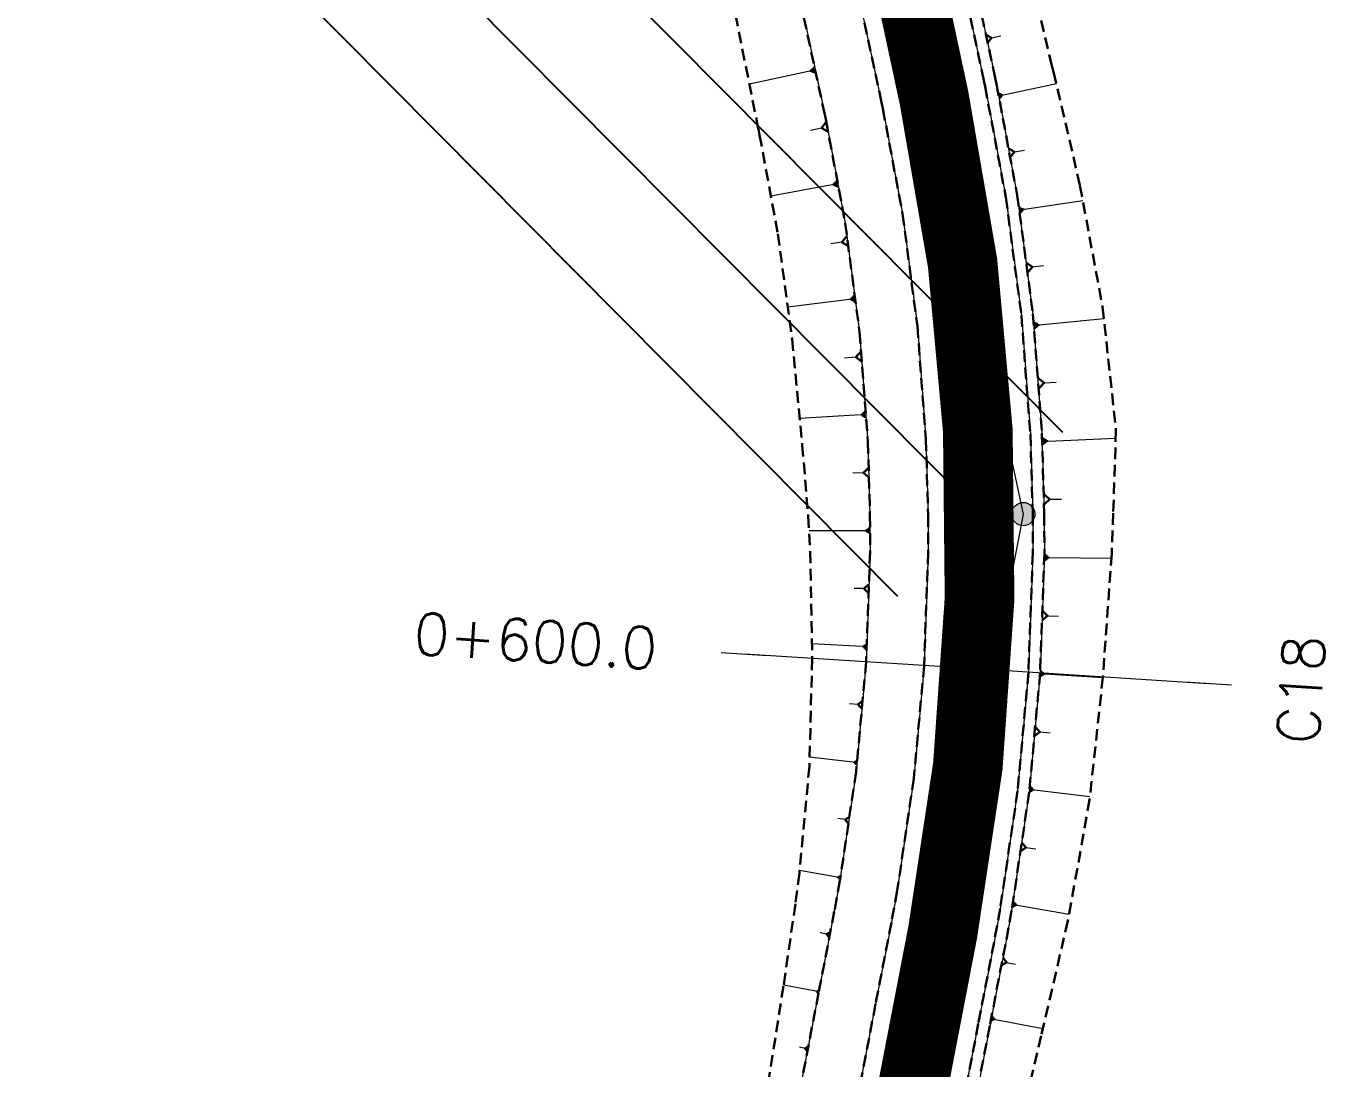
# Model space of a CAD drawing. Header units: metres. Extents: x 544752 to 548977, y 1840603 to 1844608.
# Drawn here: x 547348.4 to 547405.1, y 1842558.5 to 1842603.3 of the extents above; entities that cross this region are included whole.
import ezdxf

# ---------------------------------------------------------------- set-up
doc = ezdxf.new("R2010")
doc.units = ezdxf.units.M
doc.header["$MEASUREMENT"] = 0
for name, pattern in [('ACAD_ISO02W100', [15, 12, -3]), ('Anordnung Grundriss$0$GESTRICHELT', [0.75, 0.5, -0.25]), ('HIDDEN', [0.375, 0.25, -0.125])]:
    doc.linetypes.add(name, pattern=pattern)
doc.layers.add('C-ROAD', color=7, linetype='Continuous')
for name, color, linetype, lineweight in [('C-ROAD-CORR', 5, 'Continuous', 0), ('C-ROAD-SAMP', 150, 'HIDDEN', 0), ('C-ROAD-SAMP-TEXT', 11, 'Continuous', 0), ('C-ROAD-STAN', 11, 'Continuous', 0), ('C-TOPO-FEAT', 94, 'Continuous', 5), ('Đường', 5, 'ACAD_ISO02W100', 5)]:
    doc.layers.add(name, color=color, linetype=linetype, lineweight=lineweight)

# ---------------------------------------------------------------- blocks, each defined once
blk = doc.blocks.new('TB')
at = {"layer": 'Defpoints', "color": 5, "linetype": 'Anordnung Grundriss$0$GESTRICHELT', "lineweight": 5, "ltscale": 0.2}
blk.add_circle((-0.4049538253086098, -1.769394799566726e-07), 105.7280000291212, dxfattribs=at)
blk = doc.blocks.new('STA')
blk.add_circle((0, 0), 0.03600344113496039)
blk = doc.blocks.new('PI')
h = blk.add_hatch(color=256)
h.dxf.hatch_style = 1
h.paths.add_polyline_path([(0.01097384885793593, 0, 1), (-0.01097384885793593, 0, 1)])
at = {"xscale": 0.3048, "yscale": 0.3048, "zscale": 0.3048}
blk.add_blockref('STA', (0, 0), dxfattribs=at)

msp = doc.modelspace()

# ---------------------------------------------------------------- linework, layer by layer
at = {"elevation": 528.1421497745907}
for points in [[(547393.0362734532, 1842585.849274009), (547353.2637593875, 1842625.903791063)], [(547389.4882717927, 1842582.326251979), (547349.715757727, 1842622.380769034)]]:
    msp.add_lwpolyline(points, dxfattribs=at)
at = {"layer": 'C-ROAD', "color": 3, "linetype": 'Continuous', "lineweight": 13}
for p, q in [((547387.492070001, 1842600.26029141), (547391.3342467563, 1842582.34551387)), ((547391.3342467563, 1842582.34551387), (547387.8667306183, 1842564.354463084))]:
    msp.add_line(p, q, dxfattribs=at)
at = {"layer": 'C-ROAD', "color": 1, "linetype": 'ACAD_ISO02W100', "lineweight": 60, "ltscale": 0.1, "const_width": 3, "flags": 128}
for points in [[(547352.5904688719, 1842762.994715112), (547387.492070001, 1842600.26029141)], [(547387.8667306183, 1842564.354463084), (547358.5668576545, 1842412.333396265)]]:
    msp.add_lwpolyline(points, dxfattribs=at)
at = {"layer": 'C-ROAD', "color": 1, "linetype": 'ACAD_ISO02W100', "lineweight": -3, "ltscale": 0.1, "const_width": 3, "flags": 128}
msp.add_lwpolyline([(547387.492070001, 1842600.26029141, -0.1007564268808431), (547387.8667306183, 1842564.354463084)], format="xyb", dxfattribs=at)
at = {"layer": 'C-ROAD-CORR', "color": 160, "linetype": 'Continuous'}
for p, q in [((547389.962090093, 1842602.832619225, 530.7505262070164), (547390.3629612604, 1842602.91859394, 530.4772015369227)), ((547382.1436171597, 1842601.39838443, 530.6744417680383), (547379.548562318, 1842600.841823827, 528.9050640574486)), ((547382.1982974543, 1842601.373159037, 530.7065582453785), (547382.1831440199, 1842601.443814402, 530.7065582453785)), ((547382.2529777489, 1842601.347933643, 530.7386747227187), (547382.2226708801, 1842601.489244375, 530.7386747227187)), ((547382.3076580435, 1842601.322708249, 530.7707912000589), (547382.2621977404, 1842601.534674348, 530.7707912000589)), ((547382.362338338, 1842601.297482856, 530.802907677399), (547382.3017246006, 1842601.58010432, 530.802907677399)), ((547390.4799825819, 1842600.385848757, 530.4512503195376), (547392.7559412062, 1842600.861084115, 528.9011302045643)), ((547390.2888616174, 1842600.475277204, 530.5637948125066), (547390.3406174025, 1842600.227412597, 530.5637948125066)), ((547390.3366418586, 1842600.452920093, 530.5356586892643), (547390.3754586973, 1842600.267021637, 530.5356586892643)), ((547390.3844220997, 1842600.430562981, 530.5075225660221), (547390.4102999922, 1842600.306630677, 530.5075225660221)), ((547390.4322023408, 1842600.408205869, 530.4793864427799), (547390.445141287, 1842600.346239717, 530.4793864427799)), ((547382.6583538709, 1842598.952798912, 530.3742442644016), (547382.1808397918, 1842598.851941523, 530.0488525766955)), ((547390.9500292714, 1842597.92456882, 530.1571657399641), (547391.3844394458, 1842598.003119555, 529.862816795918)), ((547383.1165405599, 1842596.502410458, 530.0606911730022), (547380.4726532219, 1842596.024518608, 528.2689406844704)), ((547383.1710301787, 1842596.475095402, 530.0932101080675), (547383.1580201078, 1842596.547072276, 530.0932101080675)), ((547383.2255197975, 1842596.447780345, 530.1257290431329), (547383.1994996555, 1842596.591734095, 530.1257290431329)), ((547383.2800094163, 1842596.420465288, 530.1582479781982), (547383.2409792034, 1842596.636395913, 530.1582479781982)), ((547383.3344990351, 1842596.393150231, 530.1907669132636), (547383.2824587511, 1842596.681057731, 530.1907669132636)), ((547391.1840216807, 1842595.566058739, 529.9853753005941), (547391.2258003597, 1842595.293200403, 529.9853753005941)), ((547391.3868165776, 1842595.457482024, 529.8626837305314), (547393.892279615, 1842595.841105765, 528.1728002629438)), ((547391.234720405, 1842595.53891456, 529.9547024080784), (547391.2660544142, 1842595.334270808, 529.9547024080784)), ((547391.2854191292, 1842595.511770381, 529.9240295155628), (547391.3063084687, 1842595.375341214, 529.9240295155628)), ((547391.3361178534, 1842595.484626203, 529.8933566230471), (547391.3465625232, 1842595.416411618, 529.8933566230471)), ((547383.5330111331, 1842594.045397204, 529.7473669199642), (547383.0494572457, 1842593.972563618, 529.4212942105257)), ((547391.725426553, 1842592.974165784, 529.5671895273329), (547392.2054716137, 1842593.034472974, 529.2445947787626)), ((547383.911999211, 1842591.543615553, 529.46701160195), (547383.9032548382, 1842591.616035665, 529.46701160195)), ((547383.9646514725, 1842591.513235078, 529.4994422906127), (547383.9471627272, 1842591.658075304, 529.4994422906127)), ((547384.0173037342, 1842591.482854603, 529.5318729792754), (547383.9910706162, 1842591.700114942, 529.5318729792754)), ((547384.0699559959, 1842591.452474128, 529.564303667938), (547384.0349785051, 1842591.74215458, 529.564303667938)), ((547383.8593469493, 1842591.573996027, 529.4345809132874), (547381.1991952689, 1842591.252795787, 527.6477040219897)), ((547391.821249315, 1842590.618123279, 529.4065615475112), (547391.8508377289, 1842590.317227398, 529.4065615475112)), ((547391.8750971803, 1842590.585442696, 529.3729645605387), (547391.8972884908, 1842590.359770785, 529.3729645605387)), ((547391.9289450456, 1842590.552762113, 529.3393675735662), (547391.9437392525, 1842590.402314173, 529.3393675735662)), ((547391.9827929108, 1842590.520081531, 529.3057705865937), (547391.9901900144, 1842590.44485756, 529.3057705865937)), ((547392.0366407761, 1842590.487400948, 529.2721735996212), (547394.7995717849, 1842590.759092093, 527.4211780293654)), ((547384.1289808999, 1842589.096660604, 529.1227489170587), (547383.6477870035, 1842589.052828711, 528.8005583557671)), ((547392.2326309007, 1842587.988240983, 528.9795160828703), (547392.7505423798, 1842588.025105091, 528.6332822850013)), ((547384.3209842897, 1842586.611074054, 528.8122305453668), (547381.7157557069, 1842586.450638477, 527.0717350480209)), ((547384.370452932, 1842586.578522408, 528.8438204200181), (547384.3660850899, 1842586.64944949, 528.8438204200181)), ((547384.4199215743, 1842586.545970762, 528.8754102946695), (547384.4111858899, 1842586.687824925, 528.8754102946695)), ((547384.4693902165, 1842586.513419116, 528.9070001693208), (547384.45628669, 1842586.726200361, 528.9070001693208)), ((547384.5188588587, 1842586.480867469, 528.9385900439721), (547384.5013874901, 1842586.764575797, 528.9385900439721)), ((547392.193115445, 1842585.63642779, 528.8291362639894), (547392.207055672, 1842585.320548337, 528.8291362639894)), ((547392.2475045489, 1842585.59926623, 528.7940009610109), (547392.257959719, 1842585.36235664, 528.7940009610109)), ((547392.3018936528, 1842585.562104669, 528.7588656580323), (547392.3088637661, 1842585.404164943, 528.7588656580323)), ((547392.3562827565, 1842585.524943109, 528.7237303550537), (547392.3597678134, 1842585.445973245, 528.7237303550537)), ((547392.4106718604, 1842585.487781548, 528.6885950520751), (547395.3111993347, 1842585.615786111, 526.7528392954613)), ((547384.4556460158, 1842584.122174153, 528.504124639911), (547383.9964695428, 1842584.107393062, 528.1978295742249)), ((547392.4701289834, 1842582.981507503, 528.409570082629), (547392.9714977825, 1842582.990104671, 528.0752182032279)), ((547384.521060544, 1842581.629707212, 528.198134083082), (547382.1158277089, 1842581.622847128, 526.5946160229552)), ((547384.5648117873, 1842581.59708834, 528.2272398547992), (547384.5646250092, 1842581.662575121, 528.2272398547992)), ((547384.6085630307, 1842581.564469468, 528.2563456265165), (547384.6081894744, 1842581.695443031, 528.2563456265165)), ((547384.652314274, 1842581.531850596, 528.2854513982337), (547384.6517539398, 1842581.72831094, 528.2854513982337)), ((547384.6960655174, 1842581.499231724, 528.314557169951), (547384.695318405, 1842581.76117885, 528.314557169951)), ((547392.2834635553, 1842580.621390443, 528.2563668406642), (547392.2806336362, 1842580.332857921, 528.2563668406642)), ((547392.331198569, 1842580.584852225, 528.2243038425104), (547392.3290761298, 1842580.368452833, 528.2243038425104)), ((547392.3789335829, 1842580.548314006, 528.1922408443565), (547392.3775186234, 1842580.404047745, 528.1922408443565)), ((547392.4266685967, 1842580.511775788, 528.1601778462027), (547392.425961117, 1842580.439642657, 528.1601778462027)), ((547392.4744036106, 1842580.475237569, 528.1281148480489), (547395.1237977253, 1842580.449252384, 526.3616411482693)), ((547384.4767601431, 1842579.136826688, 527.8921565768673), (547384.0612427145, 1842579.147829604, 527.6150192553018)), ((547392.3773861284, 1842577.970630998, 527.8452306568687), (547392.8437750168, 1842577.953475796, 527.5339260111355)), ((547384.3987903803, 1842576.643882455, 527.586200121735), (547382.2383881467, 1842576.764574855, 526.1436174890274)), ((547384.4363608127, 1842576.612281683, 527.6123844302368), (547384.4396468434, 1842576.671101854, 527.6123844302368)), ((547384.4739312453, 1842576.58068091, 527.6385687387386), (547384.4805033063, 1842576.698321253, 527.6385687387386)), ((547384.5115016777, 1842576.549080137, 527.6647530472404), (547384.5213597693, 1842576.725540651, 527.6647530472404)), ((547384.5490721102, 1842576.517479364, 527.6909373557422), (547384.5622162322, 1842576.75276005, 527.6909373557422)), ((547392.1078174167, 1842575.612929316, 527.6824936489426), (547392.0905971468, 1842575.343061806, 527.6824936489426)), ((547392.1506428012, 1842575.576325832, 527.6524471176825), (547392.1377275988, 1842575.3739252, 527.6524471176825)), ((547392.1934681857, 1842575.539722348, 527.6224005864225), (547392.1848580508, 1842575.404788594, 527.6224005864225)), ((547392.2362935703, 1842575.503118865, 527.5923540551624), (547392.2319885028, 1842575.435651987, 527.5923540551624)), ((547392.2791189548, 1842575.466515381, 527.5623075239024), (547394.7570733058, 1842575.308396894, 525.9069633977741)), ((547384.2202600379, 1842574.156644528, 527.2814137226768), (547383.8534549827, 1842574.187947415, 527.0359839590092)), ((547392.0471937997, 1842572.971191518, 527.2767678026372), (547392.4897653465, 1842572.930948171, 526.9803654742122)), ((547384.0062317633, 1842571.670883702, 526.9769959760919), (547382.1414331822, 1842571.885276167, 525.7256121288483)), ((547384.1299513663, 1842571.553772106, 527.0678529762462), (547384.1533003846, 1842571.756863274, 527.0678529762462)), ((547384.037161664, 1842571.641605803, 526.9997102261304), (547384.0429989187, 1842571.692378595, 526.9997102261304)), ((547384.0680915648, 1842571.612327904, 527.022424476169), (547384.079766074, 1842571.713873488, 527.022424476169)), ((547384.0990214655, 1842571.583050005, 527.0451387262076), (547384.1165332294, 1842571.735368381, 527.0451387262076)), ((547391.6573943939, 1842570.626526325, 527.1075619825418), (547391.6266690326, 1842570.366550535, 527.1075619825418)), ((547391.6968830222, 1842570.588908458, 527.0784734435114), (547391.6738390011, 1842570.393926615, 527.0784734435114)), ((547391.7363716504, 1842570.551290591, 527.0493849044809), (547391.7210089697, 1842570.421302696, 527.0493849044809)), ((547391.7758602786, 1842570.513672723, 527.0202963654505), (547391.7681789382, 1842570.448678776, 527.0202963654505)), ((547391.8153489068, 1842570.476054856, 526.99120782642), (547394.2025050415, 1842570.193927683, 525.388622809335)), ((547383.6737813447, 1842569.198547563, 526.6712496792717), (547383.3582219062, 1842569.244237927, 526.4586746302912)), ((547391.4495638903, 1842567.997199638, 526.7074891056398), (547391.8696423196, 1842567.93603099, 526.4243334671878)), ((547383.3195521624, 1842566.728170137, 526.3652092181909), (547381.7109630567, 1842567.009469977, 525.2765411603465)), ((547383.3449206436, 1842566.701165728, 526.3849699322153), (547383.3525795699, 1842566.744962644, 526.3849699322153)), ((547383.3702891247, 1842566.674161319, 526.4047306462397), (547383.3856069775, 1842566.761755152, 526.4047306462397)), ((547383.3956576058, 1842566.64715691, 526.4244913602641), (547383.418634385, 1842566.778547659, 526.4244913602641)), ((547383.4210260869, 1842566.620152501, 526.4442520742886), (547383.4516617926, 1842566.795340166, 526.4442520742886)), ((547390.9359037417, 1842565.668970469, 526.5333803275627), (547390.8938398575, 1842565.426189828, 526.5333803275627)), ((547390.9711091963, 1842565.631612242, 526.5059997921511), (547390.9395612832, 1842565.449526761, 526.5059997921511)), ((547391.006314651, 1842565.594254014, 526.4786192567395), (547390.9852827088, 1842565.472863694, 526.4786192567395)), ((547391.0415201056, 1842565.556895787, 526.451238721328), (547391.0310041344, 1842565.496200626, 526.451238721328)), ((547391.0767255601, 1842565.519537559, 526.4238581859164), (547393.3060409455, 1842565.133289035, 524.9153396649617)), ((547382.8727540263, 1842564.271043531, 526.0656034745281), (547382.6012324668, 1842564.323375404, 525.881257685514)), ((547390.6174995127, 1842563.058413187, 526.1393081703383), (547391.0039730578, 1842562.983925973, 525.8769173286066)), ((547382.4090586161, 1842561.814403771, 525.7753049529134), (547381.0206008668, 1842562.082009021, 524.8326308624158)), ((547382.430617873, 1842561.790644673, 525.792415698056), (547382.4379039413, 1842561.82844811, 525.792415698056)), ((547382.4521771297, 1842561.766885576, 525.8095264431985), (547382.4667492665, 1842561.842492449, 525.8095264431985)), ((547382.4737363865, 1842561.743126479, 525.826637188341), (547382.4955945916, 1842561.856536788, 525.826637188341)), ((547382.4952956433, 1842561.719367382, 525.8437479334835), (547382.5244399167, 1842561.870581127, 525.8437479334835)), ((547390.0098737383, 1842560.74444573, 525.9484170041432), (547389.9671576147, 1842560.522815053, 525.9484170041432)), ((547390.0414726691, 1842560.709622542, 525.9233381595267), (547390.0094355763, 1842560.543399534, 525.9233381595267)), ((547390.0730715998, 1842560.674799353, 525.8982593149102), (547390.051713538, 1842560.563984015, 525.8982593149102)), ((547390.1046705307, 1842560.639976165, 525.8731804702937), (547390.0939914996, 1842560.584568495, 525.8731804702937)), ((547390.1362694614, 1842560.605152976, 525.8481016256773), (547392.1713015926, 1842560.212929818, 524.466444845546)), ((547381.9431771862, 1842559.358185334, 525.4835222635653), (547381.705104901, 1842559.404070341, 525.3218863945386))]:
    msp.add_line(p, q, dxfattribs=at)
at = {"layer": 'C-ROAD-CORR', "color": 5, "linetype": 'Anordnung Grundriss$0$GESTRICHELT', "lineweight": 30, "extrusion": (-0.5423667395679297, -0.1163212255874551, -0.832050294326182), "const_width": 0.1, "elevation": -511661.5399037454}
msp.add_lwpolyline([(-1686845.116442103, -766535.2398993513), (-1686845.300794336, -766535.48570233), (-1686845.48514657, -766535.2398993514)], dxfattribs=at)
at = {"layer": 'C-ROAD-CORR', "color": 5, "linetype": 'Anordnung Grundriss$0$GESTRICHELT', "lineweight": 30, "extrusion": (-0.5427560616396403, -0.1146373720641665, 0.8320301259447573), "const_width": 0.1, "elevation": -507884.670225783}
msp.add_lwpolyline([(-1689705.995203738, 762723.381247398), (-1689705.775753243, 762723.0886467389), (-1689705.556302749, 762723.381247398)], dxfattribs=at)
at = {"layer": 'C-ROAD-CORR', "color": 5, "linetype": 'Anordnung Grundriss$0$GESTRICHELT', "lineweight": 30, "extrusion": (-0.5459069785151384, -0.09871176375118813, -0.8320105519196268), "const_width": 0.1, "elevation": -481151.726971549}
msp.add_lwpolyline([(-1715793.070074307, -720659.6551488428), (-1715793.268571465, -720659.9198117205), (-1715793.467068624, -720659.6551488427)], dxfattribs=at)
at = {"layer": 'C-ROAD-CORR', "color": 5, "linetype": 'Anordnung Grundriss$0$GESTRICHELT', "lineweight": 30, "extrusion": (-0.5485913424637525, -0.08262962128779022, 0.8319975268350586), "const_width": 0.1, "elevation": -452101.966876313}
msp.add_lwpolyline([(-1740513.931375017, 678968.3782910483), (-1740513.711497521, 678968.0851210542), (-1740513.491620026, 678968.3782910483)], dxfattribs=at)
at = {"layer": 'C-ROAD-CORR', "color": 5, "linetype": 'Anordnung Grundriss$0$GESTRICHELT', "lineweight": 30, "extrusion": (-0.5504321533617383, -0.06914979218340157, -0.8320112684252253), "const_width": 0.1, "elevation": -429157.5332701702}
msp.add_lwpolyline([(-1759990.821025591, -642683.306849853), (-1759991.038571293, -642683.5969107889), (-1759991.256116994, -642683.3068498531)], dxfattribs=at)
at = {"layer": 'C-ROAD-CORR', "color": 5, "linetype": 'Anordnung Grundriss$0$GESTRICHELT', "lineweight": 30, "extrusion": (-0.5524920865016598, -0.05032643719825718, 0.8319974423470137), "const_width": 0.1, "elevation": -394716.1152200478}
msp.add_lwpolyline([(-1785336.665771913, 592906.013857133), (-1785336.448512312, 592905.724177665), (-1785336.231252711, 592906.013857133)], dxfattribs=at)
at = {"layer": 'C-ROAD-CORR', "color": 5, "linetype": 'Anordnung Grundriss$0$GESTRICHELT', "lineweight": 30, "extrusion": (-0.5533954494762215, -0.03938980057903759, -0.831986730729135), "const_width": 0.1, "elevation": -375943.6479609206}
msp.add_lwpolyline([(-1799073.629701789, -562821.7201063713), (-1799073.863162964, -562822.0313879391), (-1799074.096624141, -562821.7201063712)], dxfattribs=at)
at = {"layer": 'C-ROAD-CORR', "color": 5, "linetype": 'Anordnung Grundriss$0$GESTRICHELT', "lineweight": 30, "extrusion": (-0.5544366506974844, -0.01784755798819684, 0.832034533560485), "const_width": 0.1, "elevation": -335935.8975180472}
msp.add_lwpolyline([(-1824018.982473528, 504825.8362149507), (-1824018.775898067, 504825.5607810011), (-1824018.569322604, 504825.8362149507)], dxfattribs=at)
at = {"layer": 'C-ROAD-CORR', "color": 5, "linetype": 'Anordnung Grundriss$0$GESTRICHELT', "lineweight": 30, "extrusion": (-0.554683987453139, -0.009511384928689378, -0.8320067353211896), "const_width": 0.1, "elevation": -321594.9943544549}
msp.add_lwpolyline([(-1832926.950783698, -481357.6384063805), (-1832927.176253361, -481357.9390325964), (-1832927.401723023, -481357.6384063805)], dxfattribs=at)
at = {"layer": 'C-ROAD-CORR', "color": 5, "linetype": 'Anordnung Grundriss$0$GESTRICHELT', "lineweight": 30, "extrusion": (-0.5545454419938581, 0.01468438189940778, 0.8320238708667372), "const_width": 0.1, "elevation": -276053.2120049708}
msp.add_lwpolyline([(-1856423.342385808, 414988.9375547236), (-1856423.155484265, 414988.688352667), (-1856422.968582724, 414988.9375547235)], dxfattribs=at)
at = {"layer": 'C-ROAD-CORR', "color": 5, "linetype": 'Anordnung Grundriss$0$GESTRICHELT', "lineweight": 30, "extrusion": (-0.5545330441754588, 0.0203974120693513, -0.8319116831120787), "const_width": 0.1, "elevation": -266402.4598677602}
msp.add_lwpolyline([(-1861453.67682274, -398435.9491259592), (-1861453.886660682, -398436.2289098817), (-1861454.096498624, -398435.9491259592)], dxfattribs=at)
at = {"layer": 'C-ROAD-CORR', "color": 5, "linetype": 'Anordnung Grundriss$0$GESTRICHELT', "lineweight": 30, "extrusion": (-0.5526978576108498, 0.04716684805254997, 0.8320458921460789), "const_width": 0.1, "elevation": -215190.9482214079}
msp.add_lwpolyline([(-1882445.410903225, 323731.6515953353), (-1882445.245368853, 323731.4308828387), (-1882445.079834481, 323731.6515953355)], dxfattribs=at)
at = {"layer": 'C-ROAD-CORR', "color": 5, "linetype": 'Anordnung Grundriss$0$GESTRICHELT', "lineweight": 30, "extrusion": (-0.5525983535353315, 0.05024816310240759, -0.8319315968124271), "const_width": 0.1, "elevation": -210340.6950365094}
msp.add_lwpolyline([(-1884572.365226364, -314414.3080539621), (-1884572.565037171, -314414.5744683712), (-1884572.764847978, -314414.3080539621)], dxfattribs=at)
at = {"layer": 'C-ROAD-CORR', "color": 5, "linetype": 'Anordnung Grundriss$0$GESTRICHELT', "lineweight": 30, "extrusion": (-0.5489904152262569, 0.07948921466954056, 0.8320402566828855), "const_width": 0.1, "elevation": -153605.8001086933}
msp.add_lwpolyline([(-1901992.062931765, 231349.3023353714), (-1901991.919560466, 231349.1111736399), (-1901991.776189168, 231349.3023353716)], dxfattribs=at)
at = {"layer": 'C-ROAD-CORR', "color": 5, "linetype": 'Anordnung Grundriss$0$GESTRICHELT', "lineweight": 30, "extrusion": (-0.549112745288224, 0.07995765006226856, -0.8319146393462192), "const_width": 0.1, "elevation": -153690.3901521449}
msp.add_lwpolyline([(-1902214.280396014, -229464.0566267284), (-1902214.471262383, -229464.3111152203), (-1902214.662128753, -229464.0566267284)], dxfattribs=at)
at = {"layer": 'C-ROAD-CORR', "color": 5, "linetype": 'Anordnung Grundriss$0$GESTRICHELT', "lineweight": 30, "extrusion": (-0.5446758985399117, 0.1049784411675596, 0.8320502944172118), "const_width": 0.1, "elevation": -104279.020097213}
msp.add_lwpolyline([(-1912860.004503679, 157367.0742318937), (-1912859.880165988, 157366.9084483076), (-1912859.7558283, 157367.0742318936)], dxfattribs=at)
at = {"layer": 'C-ROAD-CORR', "color": 5, "linetype": 'Anordnung Grundriss$0$GESTRICHELT', "lineweight": 30, "extrusion": (-0.5446758986513267, 0.1049784413767314, -0.8320502943178866), "const_width": 0.1, "elevation": -105158.8528555075}
msp.add_lwpolyline([(-1912859.978247952, -156789.5321740912), (-1912860.155225529, -156789.7681441935), (-1912860.332203105, -156789.5321740913)], dxfattribs=at)
at = {"layer": 'C-ROAD-CORR', "color": 5, "linetype": 'Anordnung Grundriss$0$GESTRICHELT', "lineweight": 30, "extrusion": (-0.5446758986481125, 0.1049784414482999, 0.8320502943109612), "const_width": 0.1, "elevation": -104279.513386153}
msp.add_lwpolyline([(-1912854.989273122, 157366.7443150826), (-1912854.880252836, 157366.5989547023), (-1912854.771232551, 157366.7443150826)], dxfattribs=at)
at = {"layer": 'C-ROAD-CORR', "color": 11, "linetype": 'Anordnung Grundriss$0$GESTRICHELT', "lineweight": 30}
for points in [[(547381.1225037421, 1842650.312366497, 536.9346019627), (547381.3356782122, 1842645.244385618, 535.580690641624), (547383.1603072586, 1842640.5220129, 534.4580988118457), (547384.4914847384, 1842635.693809778, 533.6719554413733), (547385.557283678, 1842630.808691003, 533.06675424845), (547386.7827209713, 1842625.957809816, 532.3527073615844), (547388.0263623224, 1842621.110832848, 531.6262484618672), (547389.2191245245, 1842616.252943844, 530.9344803250581), (547390.3133454969, 1842611.373920734, 530.3099002309784), (547391.3993899612, 1842606.49314401, 529.6908950984866), (547392.5680394936, 1842601.63008357, 529.0155676239289), (547392.6390869882, 1842601.364170539, 528.9738049930348), (547393.7728912722, 1842596.482861571, 528.2686615427688), (547394.7457272921, 1842591.253513809, 527.4875358174453), (547395.3224742442, 1842585.957592107, 526.7767546391743), (547395.2046573895, 1842582.385899804, 526.5268519165357), (547395.1367810953, 1842580.63173232, 526.3777686127522), (547394.7598500832, 1842575.33400554, 525.9095587796671), (547394.1884207223, 1842570.064035979, 525.3754585610194), (547393.255565552, 1842564.851232036, 524.8890191588636), (547392.9133706818, 1842563.381795836, 524.7664414261192), (547392.0976545286, 1842559.898433928, 524.4366715162141), (547390.9729062346, 1842555.02319222, 523.9644417385315)], [(547380.6867303405, 1842645.10520597, 536.0231606354038), (547381.7352356986, 1842640.216378247, 535.4297506682165), (547382.7837410568, 1842635.327550523, 534.836340701029), (547383.832246415, 1842630.438722799, 534.2429307338416), (547384.880751773, 1842625.549895075, 533.6495207666543), (547385.9292571312, 1842620.661067351, 533.0561107994669), (547386.9777624893, 1842615.772239627, 532.4627008322796), (547388.0262678475, 1842610.883411903, 531.8692908650921), (547389.0747732057, 1842605.994584179, 531.2758808979048), (547390.1232785638, 1842601.105756455, 530.6824709307174), (547390.1809252491, 1842600.836969357, 530.6498453295719), (547391.0766354393, 1842596.051148589, 530.08906096353), (547391.7495843688, 1842590.943171468, 529.4956509963426), (547392.1378645102, 1842585.805708176, 528.9022410291552), (547392.2381220956, 1842582.354945388, 528.5046497745908), (547392.2402777763, 1842580.654611005, 528.3088310619679), (547392.0565081578, 1842575.505774315, 527.7154210947805), (547391.5871226992, 1842570.375085489, 527.122011127593), (547390.8335697486, 1842565.278375914, 526.5286011604057), (547390.5670338297, 1842563.834018499, 526.3594542196097), (547389.8904958942, 1842560.323831993, 525.9351911932183), (547388.944233012, 1842555.41418979, 525.341781226031)]]:
    msp.add_polyline3d(points, dxfattribs=at)
at = {"layer": 'C-ROAD-CORR', "color": 5, "linetype": 'Anordnung Grundriss$0$GESTRICHELT', "lineweight": 30}
msp.add_polyline3d([(547379.1493422099, 1842649.889183158, 536.6365706025912), (547380.1978475681, 1842645.000355434, 536.0431606354038), (547381.2463529262, 1842640.111527711, 535.4497506682164), (547382.2948582844, 1842635.222699987, 534.856340701029), (547383.3433636426, 1842630.333872263, 534.2629307338416), (547384.3918690006, 1842625.445044539, 533.6695207666543), (547385.4403743588, 1842620.556216815, 533.0761107994668), (547386.488879717, 1842615.667389091, 532.4827008322795), (547387.5373850751, 1842610.778561367, 531.8892908650921), (547388.5858904333, 1842605.889733643, 531.2958808979048), (547389.6343957915, 1842601.000905919, 530.7024709307174), (547389.6920424767, 1842600.732118821, 530.6698453295719), (547390.5829240406, 1842595.972097626, 530.1090609635299), (547391.252245213, 1842590.891656769, 529.5156509963426), (547391.6384322, 1842585.781888698, 528.9222410291552), (547391.7381493131, 1842582.349728405, 528.5246497745908), (547391.740293373, 1842580.658560245, 528.3288310619679), (547391.5575144263, 1842575.537480087, 527.7354210947805), (547391.0906593476, 1842570.434449961, 527.142011127593), (547390.341168677, 1842565.365215909, 526.5486011604057), (547390.0760696095, 1842563.928644787, 526.3794542196097), (547389.399531674, 1842560.418458281, 525.9551911932183), (547388.4532687918, 1842555.508816078, 525.361781226031)], dxfattribs=at)
at = {"layer": 'C-ROAD-CORR', "color": 160, "linetype": 'Anordnung Grundriss$0$GESTRICHELT', "lineweight": 30}
msp.add_polyline3d([(547379.1493422099, 1842649.889183158, 536.4865706025912), (547380.1978475681, 1842645.000355434, 535.8931606354038), (547381.2463529262, 1842640.111527711, 535.2997506682165), (547382.2948582844, 1842635.222699987, 534.706340701029), (547383.3433636426, 1842630.333872263, 534.1129307338416), (547384.3918690006, 1842625.445044539, 533.5195207666543), (547385.4403743588, 1842620.556216815, 532.9261107994669), (547386.488879717, 1842615.667389091, 532.3327008322796), (547387.5373850751, 1842610.778561367, 531.7392908650921), (547388.5858904333, 1842605.889733643, 531.1458808979048), (547389.6343957915, 1842601.000905919, 530.5524709307174), (547389.6920424767, 1842600.732118821, 530.5198453295719), (547390.5829240406, 1842595.972097626, 529.95906096353), (547391.252245213, 1842590.891656769, 529.3656509963427), (547391.6384322, 1842585.781888698, 528.7722410291552), (547391.7381493131, 1842582.349728405, 528.3746497745908), (547391.740293373, 1842580.658560245, 528.1788310619679), (547391.5575144263, 1842575.537480087, 527.5854210947805), (547391.0906593476, 1842570.434449961, 526.9920111275931), (547390.341168677, 1842565.365215909, 526.3986011604057), (547390.0760696095, 1842563.928644787, 526.2294542196097), (547389.399531674, 1842560.418458281, 525.8051911932183), (547388.4532687918, 1842555.508816078, 525.211781226031)], dxfattribs=at)
at = {"layer": 'C-ROAD-CORR', "color": 92, "linetype": 'Anordnung Grundriss$0$GESTRICHELT', "lineweight": 30}
for points in [[(547380.6867303405, 1842645.10520597, 536.0231606354038), (547381.7352356986, 1842640.216378247, 535.4297506682165), (547382.7837410568, 1842635.327550523, 534.836340701029), (547383.832246415, 1842630.438722799, 534.2429307338416), (547384.880751773, 1842625.549895075, 533.6495207666543), (547385.9292571312, 1842620.661067351, 533.0561107994669), (547386.9777624893, 1842615.772239627, 532.4627008322796), (547388.0262678475, 1842610.883411903, 531.8692908650921), (547389.0747732057, 1842605.994584179, 531.2758808979048), (547390.1232785638, 1842601.105756455, 530.6824709307174), (547390.1809252491, 1842600.836969357, 530.6498453295719), (547391.0766354393, 1842596.051148589, 530.08906096353), (547391.7495843688, 1842590.943171468, 529.4956509963426), (547392.1378645102, 1842585.805708176, 528.9022410291552), (547392.2381220956, 1842582.354945388, 528.5046497745908), (547392.2402777763, 1842580.654611005, 528.3088310619679), (547392.0565081578, 1842575.505774315, 527.7154210947805), (547391.5871226992, 1842570.375085489, 527.122011127593), (547390.8335697486, 1842565.278375914, 526.5286011604057), (547390.5670338297, 1842563.834018499, 526.3594542196097), (547389.8904958942, 1842560.323831993, 525.9351911932183), (547388.944233012, 1842555.41418979, 525.341781226031)], [(547381.3356782122, 1842645.244385618, 535.580690641624), (547383.1603072586, 1842640.5220129, 534.4580988118457), (547384.4914847384, 1842635.693809778, 533.6719554413733), (547385.557283678, 1842630.808691003, 533.06675424845), (547386.7827209713, 1842625.957809816, 532.3527073615844), (547388.0263623224, 1842621.110832848, 531.6262484618672), (547389.2191245245, 1842616.252943844, 530.9344803250581), (547390.3133454969, 1842611.373920734, 530.3099002309784), (547391.3993899612, 1842606.49314401, 529.6908950984866), (547392.5680394936, 1842601.63008357, 529.0155676239289), (547392.6390869882, 1842601.364170539, 528.9738049930348), (547393.7728912722, 1842596.482861571, 528.2686615427688), (547394.7457272921, 1842591.253513809, 527.4875358174453), (547395.3224742442, 1842585.957592107, 526.7767546391743), (547395.2046573895, 1842582.385899804, 526.5268519165357), (547395.1367810953, 1842580.63173232, 526.3777686127522), (547394.7598500832, 1842575.33400554, 525.9095587796671), (547394.1884207223, 1842570.064035979, 525.3754585610194), (547393.255565552, 1842564.851232036, 524.8890191588636), (547392.9133706818, 1842563.381795836, 524.7664414261192), (547392.0976545286, 1842559.898433928, 524.4366715162141), (547390.9729062346, 1842555.02319222, 523.9644417385315)]]:
    msp.add_polyline3d(points, dxfattribs=at)
at = {"layer": 'C-ROAD-SAMP', "color": 1, "linetype": 'Continuous', "lineweight": 13}
msp.add_lwpolyline([(547399.291917264, 1842575.046040626), (547389.3120426347, 1842575.68015606), (547379.3321680054, 1842576.314271493)], dxfattribs=at)
at = {"layer": 'C-ROAD-SAMP-TEXT', "color": 4, "linetype": 'Continuous', "lineweight": 5}
msp.add_line((547380.3301554683, 1842576.25085995), (547378.3341805425, 1842576.377683037), dxfattribs=at)
at = {"layer": 'C-ROAD-SAMP-TEXT', "color": 1, "linetype": 'Continuous', "lineweight": -3}
msp.add_line((547388.3140551718, 1842575.743567603), (547390.3100300976, 1842575.616744516), dxfattribs=at)
at = {"layer": 'C-ROAD-SAMP-TEXT', "color": 4, "linetype": 'Continuous', "lineweight": 9}
msp.add_line((547400.2899047269, 1842574.982629082), (547398.2939298011, 1842575.109452169), dxfattribs=at)
at = {"layer": 'C-TOPO-FEAT', "color": 94, "linetype": 'Continuous', "lineweight": 0, "ltscale": 2}
for points in [[(547379.6382249823, 1842649.994033694, 536.6165706025912), (547380.6867303405, 1842645.10520597, 536.0231606354038), (547381.7352356986, 1842640.216378247, 535.4297506682165), (547382.7837410568, 1842635.327550523, 534.836340701029), (547383.832246415, 1842630.438722799, 534.2429307338416), (547384.880751773, 1842625.549895075, 533.6495207666543), (547385.9292571312, 1842620.661067351, 533.0561107994669), (547386.9777624893, 1842615.772239627, 532.4627008322796), (547388.0262678475, 1842610.883411903, 531.8692908650921), (547389.0747732057, 1842605.994584179, 531.2758808979048), (547390.1232785638, 1842601.105756455, 530.6824709307174), (547390.1809252491, 1842600.836969357, 530.6498453295719), (547391.0766354393, 1842596.051148589, 530.08906096353), (547391.7495843688, 1842590.943171468, 529.4956509963426), (547392.1378645102, 1842585.805708176, 528.9022410291552), (547392.2381220956, 1842582.354945388, 528.5046497745908), (547392.2402777763, 1842580.654611005, 528.3088310619679), (547392.0565081578, 1842575.505774315, 527.7154210947805), (547391.5871226992, 1842570.375085489, 527.122011127593), (547390.8335697486, 1842565.278375914, 526.5286011604057), (547390.5670338297, 1842563.834018499, 526.3594542196097), (547389.8904958942, 1842560.323831993, 525.9351911932183), (547388.944233012, 1842555.41418979, 525.341781226031)], [(547379.1493422099, 1842649.889183158, 536.1865706025911), (547380.1978475681, 1842645.000355434, 535.5931606354037), (547381.2463529262, 1842640.111527711, 534.9997506682164), (547382.2948582844, 1842635.222699987, 534.406340701029), (547383.3433636426, 1842630.333872263, 533.8129307338415), (547384.3918690006, 1842625.445044539, 533.2195207666542), (547385.4403743588, 1842620.556216815, 532.6261107994668), (547386.488879717, 1842615.667389091, 532.0327008322795), (547387.5373850751, 1842610.778561367, 531.4392908650921), (547388.5858904333, 1842605.889733643, 530.8458808979047), (547389.6343957915, 1842601.000905919, 530.2524709307173), (547389.6920424767, 1842600.732118821, 530.2198453295719), (547390.5829240406, 1842595.972097626, 529.6590609635299), (547391.252245213, 1842590.891656769, 529.0656509963426), (547391.6384322, 1842585.781888698, 528.4722410291552), (547391.7381493131, 1842582.349728405, 528.0746497745907), (547391.740293373, 1842580.658560245, 527.8788310619678), (547391.5575144263, 1842575.537480087, 527.2854210947804), (547391.0906593476, 1842570.434449961, 526.692011127593), (547390.341168677, 1842565.365215909, 526.0986011604057), (547390.0760696095, 1842563.928644787, 525.9294542196096), (547389.399531674, 1842560.418458281, 525.5051911932183), (547388.4532687918, 1842555.508816078, 524.9117812260309)]]:
    msp.add_polyline3d(points, dxfattribs=at)

# ---------------------------------------------------------------- block references
at = {"layer": 'C-ROAD-STAN', "color": 3, "linetype": 'Continuous', "lineweight": -3, "xscale": 45.56286554269575, "yscale": 45.56286554269575, "zscale": 45.56286554269575, "rotation": 334.5}
msp.add_blockref('PI', (547391.3342467562, 1842582.34551387), dxfattribs=at)
at = {"layer": 'Đường', "rotation": 164.6267709970788}
msp.add_blockref('TB', (547268.8603350094, 1842688.67388879, 1), dxfattribs=at)

# ---------------------------------------------------------------- texts
at = {"layer": 'C-ROAD-SAMP-TEXT', "color": 1, "linetype": 'Continuous', "lineweight": 13, "insert": (547403.2838671157, 1842574.792394452), "char_height": 1.8, "width": 4.415142857142857, "attachment_point": 5, "rotation": 86.36434690239082, "bg_fill": 3, "box_fill_scale": 1.416666666666667, "bg_fill_color": 256, "bg_fill_true_color": 13158600, "bg_fill_transparency": 0}
msp.add_mtext('{\\Fsimplex.shx|c0;C18}', dxfattribs=at)

# ---------------------------------------------------------------- next in the draw order: texts
at = {"layer": 'C-ROAD-SAMP-TEXT', "color": 1, "linetype": 'Continuous', "lineweight": -3, "insert": (547370.350280839, 1842576.884975384), "char_height": 1.8, "width": 11.25428571428571, "attachment_point": 5, "rotation": 356.3643469023908, "bg_fill": 3, "box_fill_scale": 1.416666666666667, "bg_fill_color": 256, "bg_fill_true_color": 13158600, "bg_fill_transparency": 0}
msp.add_mtext('{\\Fsimplex.shx|c0;0+600.0}', dxfattribs=at)

# ---------------------------------------------------------------- next in the draw order: linework, layer by layer
at = {"elevation": 528.1421497745907}
msp.add_lwpolyline([(547385.9402701322, 1842578.80322995), (547346.1677560665, 1842618.857747005)], dxfattribs=at)
at = {"layer": 'C-ROAD-CORR', "color": 11, "linetype": 'Anordnung Grundriss$0$GESTRICHELT', "lineweight": 30}
for points in [[(547369.8803560374, 1842653.014966924, 537.3373956788497), (547372.0488887358, 1842648.366351115, 536.361958422132), (547372.39838552, 1842643.32760724, 535.2919457371434), (547372.9537933075, 1842638.333025034, 534.3623286746034), (547373.7548788204, 1842633.391133253, 533.6002212478156), (547374.497254329, 1842628.436649956, 532.7980837718364), (547375.2629104899, 1842623.487159653, 532.0118196664841), (547376.1089457575, 1842618.554908231, 531.2803601830975), (547377.0184604826, 1842613.63627123, 530.5921826895443), (547377.9650095173, 1842608.725576965, 529.9292561775347), (547378.9500404543, 1842603.823135902, 529.292567654469), (547379.9342782334, 1842598.92052473, 528.6553383352348), (547379.9870619657, 1842598.650694676, 528.6193970428246), (547380.7727859023, 1842594.401340159, 528.0523317467964), (547381.3865011081, 1842589.869756878, 527.4699660512534), (547381.8252247006, 1842585.31386635, 526.9393331093453), (547382.0817925101, 1842582.248968813, 526.6533947889183), (547382.1641334813, 1842580.734199706, 526.5111919855154), (547382.2502797146, 1842576.128856371, 526.0847520016239), (547382.1316975649, 1842571.505715403, 525.6934893933112), (547381.6997112549, 1842566.88922583, 525.2653906158896), (547381.5281051726, 1842565.576141923, 525.1425992417428), (547381.01372962, 1842562.034700951, 524.8284341113713), (547380.2407120789, 1842557.091668202, 524.3526466604815)], [(547372.3049833964, 1842648.421275657, 536.5365706025912), (547373.3534887546, 1842643.532447933, 535.9431606354037), (547374.4019941128, 1842638.643620209, 535.3497506682164), (547375.4504994709, 1842633.754792485, 534.756340701029), (547376.4990048291, 1842628.865964761, 534.1629307338416), (547377.5475101871, 1842623.977137038, 533.5695207666543), (547378.5960155453, 1842619.088309314, 532.9761107994668), (547379.6445209035, 1842614.19948159, 532.3827008322795), (547380.6930262616, 1842609.310653866, 531.7892908650921), (547381.7415316198, 1842604.421826142, 531.1958808979048), (547382.790036978, 1842599.532998418, 530.6024709307173), (547382.8476836632, 1842599.264211319, 530.5698453295719), (547383.670964458, 1842594.865384145, 530.0090609635299), (547384.2894970321, 1842590.170450995, 529.4156509963426), (547384.6463798574, 1842585.448416003, 528.8222410291552), (547384.7385303604, 1842582.276690637, 528.4246497745908), (547384.7405117273, 1842580.7138496, 528.2288310619679), (547384.5716021857, 1842575.98136089, 527.6354210947804), (547384.1401724247, 1842571.265552562, 527.042011127593), (547383.4475536749, 1842566.580975838, 526.4486011604057), (547383.2025705258, 1842565.253412822, 526.2794542196096), (547382.5260325903, 1842561.743226316, 525.8551911932183), (547381.5797697081, 1842556.833584114, 525.261781226031)]]:
    msp.add_polyline3d(points, dxfattribs=at)
at = {"layer": 'C-ROAD-CORR', "color": 150, "linetype": 'Anordnung Grundriss$0$GESTRICHELT', "lineweight": 30}
msp.add_polyline3d([(547376.9493697342, 1842649.417355747, 536.7040706025912), (547377.9978750923, 1842644.528528023, 536.1106606354037), (547379.0463804505, 1842639.6397003, 535.5172506682164), (547380.0948858086, 1842634.750872576, 534.923840701029), (547381.1433911668, 1842629.862044852, 534.3304307338416), (547382.1918965249, 1842624.973217128, 533.7370207666543), (547383.240401883, 1842620.084389404, 533.1436107994668), (547384.2889072412, 1842615.19556168, 532.5502008322795), (547385.3374125994, 1842610.306733956, 531.9567908650921), (547386.3859179575, 1842605.417906232, 531.3633808979048), (547387.4344233157, 1842600.529078508, 530.7699709307174), (547387.492070001, 1842600.26029141, 530.7373453295719), (547388.3612227462, 1842595.616368293, 530.1765609635299), (547389.014219012, 1842590.659840628, 529.5831509963426), (547389.3909868042, 1842585.674701046, 528.9897410291552), (547389.4882717927, 1842582.326251979, 528.5921497745908), (547389.4903635583, 1842580.676331824, 528.3963310619679), (547389.3120426347, 1842575.680156059, 527.8029210947805), (547388.8565742653, 1842570.701590083, 527.209511127593), (547388.1253638549, 1842565.755995886, 526.6161011604057), (547387.8667306183, 1842564.354463084, 526.4469542196097), (547387.1901926828, 1842560.844276578, 526.0226911932183), (547386.2439298006, 1842555.934634375, 525.429281226031)], dxfattribs=at)
msp.add_polyline3d([(547376.9493697342, 1842649.417355747, 536.7040706025912), (547377.9978750923, 1842644.528528023, 536.1106606354037), (547379.0463804505, 1842639.6397003, 535.5172506682164), (547380.0948858086, 1842634.750872576, 534.923840701029), (547381.1433911668, 1842629.862044852, 534.3304307338416), (547382.1918965249, 1842624.973217128, 533.7370207666543), (547383.240401883, 1842620.084389404, 533.1436107994668), (547384.2889072412, 1842615.19556168, 532.5502008322795), (547385.3374125994, 1842610.306733956, 531.9567908650921), (547386.3859179575, 1842605.417906232, 531.3633808979048), (547387.4344233157, 1842600.529078508, 530.7699709307174), (547387.492070001, 1842600.26029141, 530.7373453295719), (547388.3612227462, 1842595.616368293, 530.1765609635299), (547389.014219012, 1842590.659840628, 529.5831509963426), (547389.3909868042, 1842585.674701046, 528.9897410291552), (547389.4882717927, 1842582.326251979, 528.5921497745908), (547389.4903635583, 1842580.676331824, 528.3963310619679), (547389.3120426347, 1842575.680156059, 527.8029210947805), (547388.8565742653, 1842570.701590083, 527.209511127593), (547388.1253638549, 1842565.755995886, 526.6161011604057), (547387.8667306183, 1842564.354463084, 526.4469542196097), (547387.1901926828, 1842560.844276578, 526.0226911932183), (547386.2439298006, 1842555.934634375, 525.429281226031)], dxfattribs=at)
at = {"layer": 'C-ROAD-CORR', "color": 5, "linetype": 'Anordnung Grundriss$0$GESTRICHELT', "lineweight": 30}
msp.add_polyline3d([(547374.7493972584, 1842648.945528336, 536.6365706025912), (547375.7979026166, 1842644.056700612, 536.0431606354038), (547376.8464079747, 1842639.167872889, 535.4497506682164), (547377.8949133329, 1842634.279045165, 534.856340701029), (547378.943418691, 1842629.390217441, 534.2629307338416), (547379.9919240491, 1842624.501389717, 533.6695207666543), (547381.0404294073, 1842619.612561993, 533.0761107994668), (547382.0889347654, 1842614.723734269, 532.4827008322795), (547383.1374401236, 1842609.834906545, 531.8892908650921), (547384.1859454818, 1842604.946078821, 531.2958808979048), (547385.2344508399, 1842600.057251097, 530.7024709307174), (547385.2920975252, 1842599.788463999, 530.6698453295719), (547386.1395214518, 1842595.26063896, 530.1090609635299), (547386.776192811, 1842590.428024486, 529.5156509963426), (547387.1435414084, 1842585.567513394, 528.9222410291552), (547387.2383942722, 1842582.302775554, 528.5246497745908), (547387.2404337436, 1842580.694103402, 528.3288310619679), (547387.0665708431, 1842575.822832032, 527.7354210947805), (547386.622489183, 1842570.968730205, 527.142011127593), (547385.9095590329, 1842566.146775863, 526.5486011604057), (547385.6573916271, 1842564.780281381, 526.3794542196097), (547384.9808536916, 1842561.270094875, 525.9551911932183), (547384.0345908094, 1842556.360452672, 525.361781226031)], dxfattribs=at)
at = {"layer": 'C-ROAD-CORR', "color": 160, "linetype": 'Anordnung Grundriss$0$GESTRICHELT', "lineweight": 30}
msp.add_polyline3d([(547374.7493972584, 1842648.945528336, 536.4865706025912), (547375.7979026166, 1842644.056700612, 535.8931606354038), (547376.8464079747, 1842639.167872889, 535.2997506682165), (547377.8949133329, 1842634.279045165, 534.706340701029), (547378.943418691, 1842629.390217441, 534.1129307338416), (547379.9919240491, 1842624.501389717, 533.5195207666543), (547381.0404294073, 1842619.612561993, 532.9261107994669), (547382.0889347654, 1842614.723734269, 532.3327008322796), (547383.1374401236, 1842609.834906545, 531.7392908650921), (547384.1859454818, 1842604.946078821, 531.1458808979048), (547385.2344508399, 1842600.057251097, 530.5524709307174), (547385.2920975252, 1842599.788463999, 530.5198453295719), (547386.1395214518, 1842595.26063896, 529.95906096353), (547386.776192811, 1842590.428024486, 529.3656509963427), (547387.1435414084, 1842585.567513394, 528.7722410291552), (547387.2383942722, 1842582.302775554, 528.3746497745908), (547387.2404337436, 1842580.694103402, 528.1788310619679), (547387.0665708431, 1842575.822832032, 527.5854210947805), (547386.622489183, 1842570.968730205, 526.9920111275931), (547385.9095590329, 1842566.146775863, 526.3986011604057), (547385.6573916271, 1842564.780281381, 526.2294542196097), (547384.9808536916, 1842561.270094875, 525.8051911932183), (547384.0345908094, 1842556.360452672, 525.211781226031)], dxfattribs=at)
at = {"layer": 'C-ROAD-CORR', "color": 92, "linetype": 'Anordnung Grundriss$0$GESTRICHELT', "lineweight": 30}
for points in [[(547372.0488887358, 1842648.366351115, 536.361958422132), (547372.39838552, 1842643.32760724, 535.2919457371434), (547372.9537933075, 1842638.333025034, 534.3623286746034), (547373.7548788204, 1842633.391133253, 533.6002212478156), (547374.497254329, 1842628.436649956, 532.7980837718364), (547375.2629104899, 1842623.487159653, 532.0118196664841), (547376.1089457575, 1842618.554908231, 531.2803601830975), (547377.0184604826, 1842613.63627123, 530.5921826895443), (547377.9650095173, 1842608.725576965, 529.9292561775347), (547378.9500404543, 1842603.823135902, 529.292567654469), (547379.9342782334, 1842598.92052473, 528.6553383352348), (547379.9870619657, 1842598.650694676, 528.6193970428246), (547380.7727859023, 1842594.401340159, 528.0523317467964), (547381.3865011081, 1842589.869756878, 527.4699660512534), (547381.8252247006, 1842585.31386635, 526.9393331093453), (547382.0817925101, 1842582.248968813, 526.6533947889183), (547382.1641334813, 1842580.734199706, 526.5111919855154), (547382.2502797146, 1842576.128856371, 526.0847520016239), (547382.1316975649, 1842571.505715403, 525.6934893933112), (547381.6997112549, 1842566.88922583, 525.2653906158896), (547381.5281051726, 1842565.576141923, 525.1425992417428), (547381.01372962, 1842562.034700951, 524.8284341113713), (547380.2407120789, 1842557.091668202, 524.3526466604815)], [(547372.3049833964, 1842648.421275657, 536.5365706025912), (547373.3534887546, 1842643.532447933, 535.9431606354037), (547374.4019941128, 1842638.643620209, 535.3497506682164), (547375.4504994709, 1842633.754792485, 534.756340701029), (547376.4990048291, 1842628.865964761, 534.1629307338416), (547377.5475101871, 1842623.977137038, 533.5695207666543), (547378.5960155453, 1842619.088309314, 532.9761107994668), (547379.6445209035, 1842614.19948159, 532.3827008322795), (547380.6930262616, 1842609.310653866, 531.7892908650921), (547381.7415316198, 1842604.421826142, 531.1958808979048), (547382.790036978, 1842599.532998418, 530.6024709307173), (547382.8476836632, 1842599.264211319, 530.5698453295719), (547383.670964458, 1842594.865384145, 530.0090609635299), (547384.2894970321, 1842590.170450995, 529.4156509963426), (547384.6463798574, 1842585.448416003, 528.8222410291552), (547384.7385303604, 1842582.276690637, 528.4246497745908), (547384.7405117273, 1842580.7138496, 528.2288310619679), (547384.5716021857, 1842575.98136089, 527.6354210947804), (547384.1401724247, 1842571.265552562, 527.042011127593), (547383.4475536749, 1842566.580975838, 526.4486011604057), (547383.2025705258, 1842565.253412822, 526.2794542196096), (547382.5260325903, 1842561.743226316, 525.8551911932183), (547381.5797697081, 1842556.833584114, 525.261781226031)]]:
    msp.add_polyline3d(points, dxfattribs=at)
at = {"layer": 'C-TOPO-FEAT', "color": 94, "linetype": 'Continuous', "lineweight": 0, "ltscale": 2}
for points in [[(547371.2564780383, 1842653.310103381, 537.1299805697785), (547372.3049833964, 1842648.421275657, 536.5365706025912), (547373.3534887546, 1842643.532447933, 535.9431606354037), (547374.4019941128, 1842638.643620209, 535.3497506682164), (547375.4504994709, 1842633.754792485, 534.756340701029), (547376.4990048291, 1842628.865964761, 534.1629307338416), (547377.5475101871, 1842623.977137038, 533.5695207666543), (547378.5960155453, 1842619.088309314, 532.9761107994668), (547379.6445209035, 1842614.19948159, 532.3827008322795), (547380.6930262616, 1842609.310653866, 531.7892908650921), (547381.7415316198, 1842604.421826142, 531.1958808979048), (547382.790036978, 1842599.532998418, 530.6024709307173), (547382.8476836632, 1842599.264211319, 530.5698453295719), (547383.670964458, 1842594.865384145, 530.0090609635299), (547384.2894970321, 1842590.170450995, 529.4156509963426), (547384.6463798574, 1842585.448416003, 528.8222410291552), (547384.7385303604, 1842582.276690637, 528.4246497745908), (547384.7405117273, 1842580.7138496, 528.2288310619679), (547384.5716021857, 1842575.98136089, 527.6354210947804), (547384.1401724247, 1842571.265552562, 527.042011127593), (547383.4475536749, 1842566.580975838, 526.4486011604057), (547383.2025705258, 1842565.253412822, 526.2794542196096), (547382.5260325903, 1842561.743226316, 525.8551911932183), (547381.5797697081, 1842556.833584114, 525.261781226031)], [(547376.9493697342, 1842649.417355747, 536.5540706025912), (547377.9978750923, 1842644.528528023, 535.9606606354038), (547379.0463804505, 1842639.6397003, 535.3672506682165), (547380.0948858086, 1842634.750872576, 534.773840701029), (547381.1433911668, 1842629.862044852, 534.1804307338416), (547382.1918965249, 1842624.973217128, 533.5870207666543), (547383.240401883, 1842620.084389404, 532.9936107994669), (547384.2889072412, 1842615.19556168, 532.4002008322796), (547385.3374125994, 1842610.306733956, 531.8067908650921), (547386.3859179575, 1842605.417906232, 531.2133808979048), (547387.4344233157, 1842600.529078508, 530.6199709307174), (547387.492070001, 1842600.26029141, 530.5873453295719), (547388.3612227462, 1842595.616368293, 530.02656096353), (547389.014219012, 1842590.659840628, 529.4331509963426), (547389.3909868042, 1842585.674701046, 528.8397410291552), (547389.4882717927, 1842582.326251979, 528.4421497745908), (547389.4903635583, 1842580.676331824, 528.2463310619679), (547389.3120426347, 1842575.680156059, 527.6529210947805), (547388.8565742653, 1842570.701590083, 527.059511127593), (547388.1253638549, 1842565.755995886, 526.4661011604057), (547387.8667306183, 1842564.354463084, 526.2969542196097), (547387.1901926828, 1842560.844276578, 525.8726911932183), (547386.2439298006, 1842555.934634375, 525.279281226031)], [(547376.9493697342, 1842649.417355747, 536.5540706025912), (547377.9978750923, 1842644.528528023, 535.9606606354038), (547379.0463804505, 1842639.6397003, 535.3672506682165), (547380.0948858086, 1842634.750872576, 534.773840701029), (547381.1433911668, 1842629.862044852, 534.1804307338416), (547382.1918965249, 1842624.973217128, 533.5870207666543), (547383.240401883, 1842620.084389404, 532.9936107994669), (547384.2889072412, 1842615.19556168, 532.4002008322796), (547385.3374125994, 1842610.306733956, 531.8067908650921), (547386.3859179575, 1842605.417906232, 531.2133808979048), (547387.4344233157, 1842600.529078508, 530.6199709307174), (547387.492070001, 1842600.26029141, 530.5873453295719), (547388.3612227462, 1842595.616368293, 530.02656096353), (547389.014219012, 1842590.659840628, 529.4331509963426), (547389.3909868042, 1842585.674701046, 528.8397410291552), (547389.4882717927, 1842582.326251979, 528.4421497745908), (547389.4903635583, 1842580.676331824, 528.2463310619679), (547389.3120426347, 1842575.680156059, 527.6529210947805), (547388.8565742653, 1842570.701590083, 527.059511127593), (547388.1253638549, 1842565.755995886, 526.4661011604057), (547387.8667306183, 1842564.354463084, 526.2969542196097), (547387.1901926828, 1842560.844276578, 525.8726911932183), (547386.2439298006, 1842555.934634375, 525.279281226031)], [(547376.9493697342, 1842649.417355747, 536.2540706025911), (547377.9978750923, 1842644.528528023, 535.6606606354037), (547379.0463804505, 1842639.6397003, 535.0672506682164), (547380.0948858086, 1842634.750872576, 534.473840701029), (547381.1433911668, 1842629.862044852, 533.8804307338415), (547382.1918965249, 1842624.973217128, 533.2870207666542), (547383.240401883, 1842620.084389404, 532.6936107994668), (547384.2889072412, 1842615.19556168, 532.1002008322795), (547385.3374125994, 1842610.306733956, 531.5067908650921), (547386.3859179575, 1842605.417906232, 530.9133808979047), (547387.4344233157, 1842600.529078508, 530.3199709307173), (547387.492070001, 1842600.26029141, 530.2873453295718), (547388.3612227462, 1842595.616368293, 529.7265609635299), (547389.014219012, 1842590.659840628, 529.1331509963426), (547389.3909868042, 1842585.674701046, 528.5397410291552), (547389.4882717927, 1842582.326251979, 528.1421497745907), (547389.4903635583, 1842580.676331824, 527.9463310619678), (547389.3120426347, 1842575.680156059, 527.3529210947804), (547388.8565742653, 1842570.701590083, 526.759511127593), (547388.1253638549, 1842565.755995886, 526.1661011604057), (547387.8667306183, 1842564.354463084, 525.9969542196096), (547387.1901926828, 1842560.844276578, 525.5726911932182), (547386.2439298006, 1842555.934634375, 524.9792812260309)], [(547376.9493697342, 1842649.417355747, 536.2540706025911), (547377.9978750923, 1842644.528528023, 535.6606606354037), (547379.0463804505, 1842639.6397003, 535.0672506682164), (547380.0948858086, 1842634.750872576, 534.473840701029), (547381.1433911668, 1842629.862044852, 533.8804307338415), (547382.1918965249, 1842624.973217128, 533.2870207666542), (547383.240401883, 1842620.084389404, 532.6936107994668), (547384.2889072412, 1842615.19556168, 532.1002008322795), (547385.3374125994, 1842610.306733956, 531.5067908650921), (547386.3859179575, 1842605.417906232, 530.9133808979047), (547387.4344233157, 1842600.529078508, 530.3199709307173), (547387.492070001, 1842600.26029141, 530.2873453295718), (547388.3612227462, 1842595.616368293, 529.7265609635299), (547389.014219012, 1842590.659840628, 529.1331509963426), (547389.3909868042, 1842585.674701046, 528.5397410291552), (547389.4882717927, 1842582.326251979, 528.1421497745907), (547389.4903635583, 1842580.676331824, 527.9463310619678), (547389.3120426347, 1842575.680156059, 527.3529210947804), (547388.8565742653, 1842570.701590083, 526.759511127593), (547388.1253638549, 1842565.755995886, 526.1661011604057), (547387.8667306183, 1842564.354463084, 525.9969542196096), (547387.1901926828, 1842560.844276578, 525.5726911932182), (547386.2439298006, 1842555.934634375, 524.9792812260309)], [(547374.7493972584, 1842648.945528336, 536.1865706025911), (547375.7979026166, 1842644.056700612, 535.5931606354037), (547376.8464079747, 1842639.167872889, 534.9997506682164), (547377.8949133329, 1842634.279045165, 534.406340701029), (547378.943418691, 1842629.390217441, 533.8129307338415), (547379.9919240491, 1842624.501389717, 533.2195207666542), (547381.0404294073, 1842619.612561993, 532.6261107994668), (547382.0889347654, 1842614.723734269, 532.0327008322795), (547383.1374401236, 1842609.834906545, 531.4392908650921), (547384.1859454818, 1842604.946078821, 530.8458808979047), (547385.2344508399, 1842600.057251097, 530.2524709307173), (547385.2920975252, 1842599.788463999, 530.2198453295719), (547386.1395214518, 1842595.26063896, 529.6590609635299), (547386.776192811, 1842590.428024486, 529.0656509963426), (547387.1435414084, 1842585.567513394, 528.4722410291552), (547387.2383942722, 1842582.302775554, 528.0746497745907), (547387.2404337436, 1842580.694103402, 527.8788310619678), (547387.0665708431, 1842575.822832032, 527.2854210947804), (547386.622489183, 1842570.968730205, 526.692011127593), (547385.9095590329, 1842566.146775863, 526.0986011604057), (547385.6573916271, 1842564.780281381, 525.9294542196096), (547384.9808536916, 1842561.270094875, 525.5051911932183), (547384.0345908094, 1842556.360452672, 524.9117812260309)]]:
    msp.add_polyline3d(points, dxfattribs=at)

doc.saveas('drawing.dxf')
